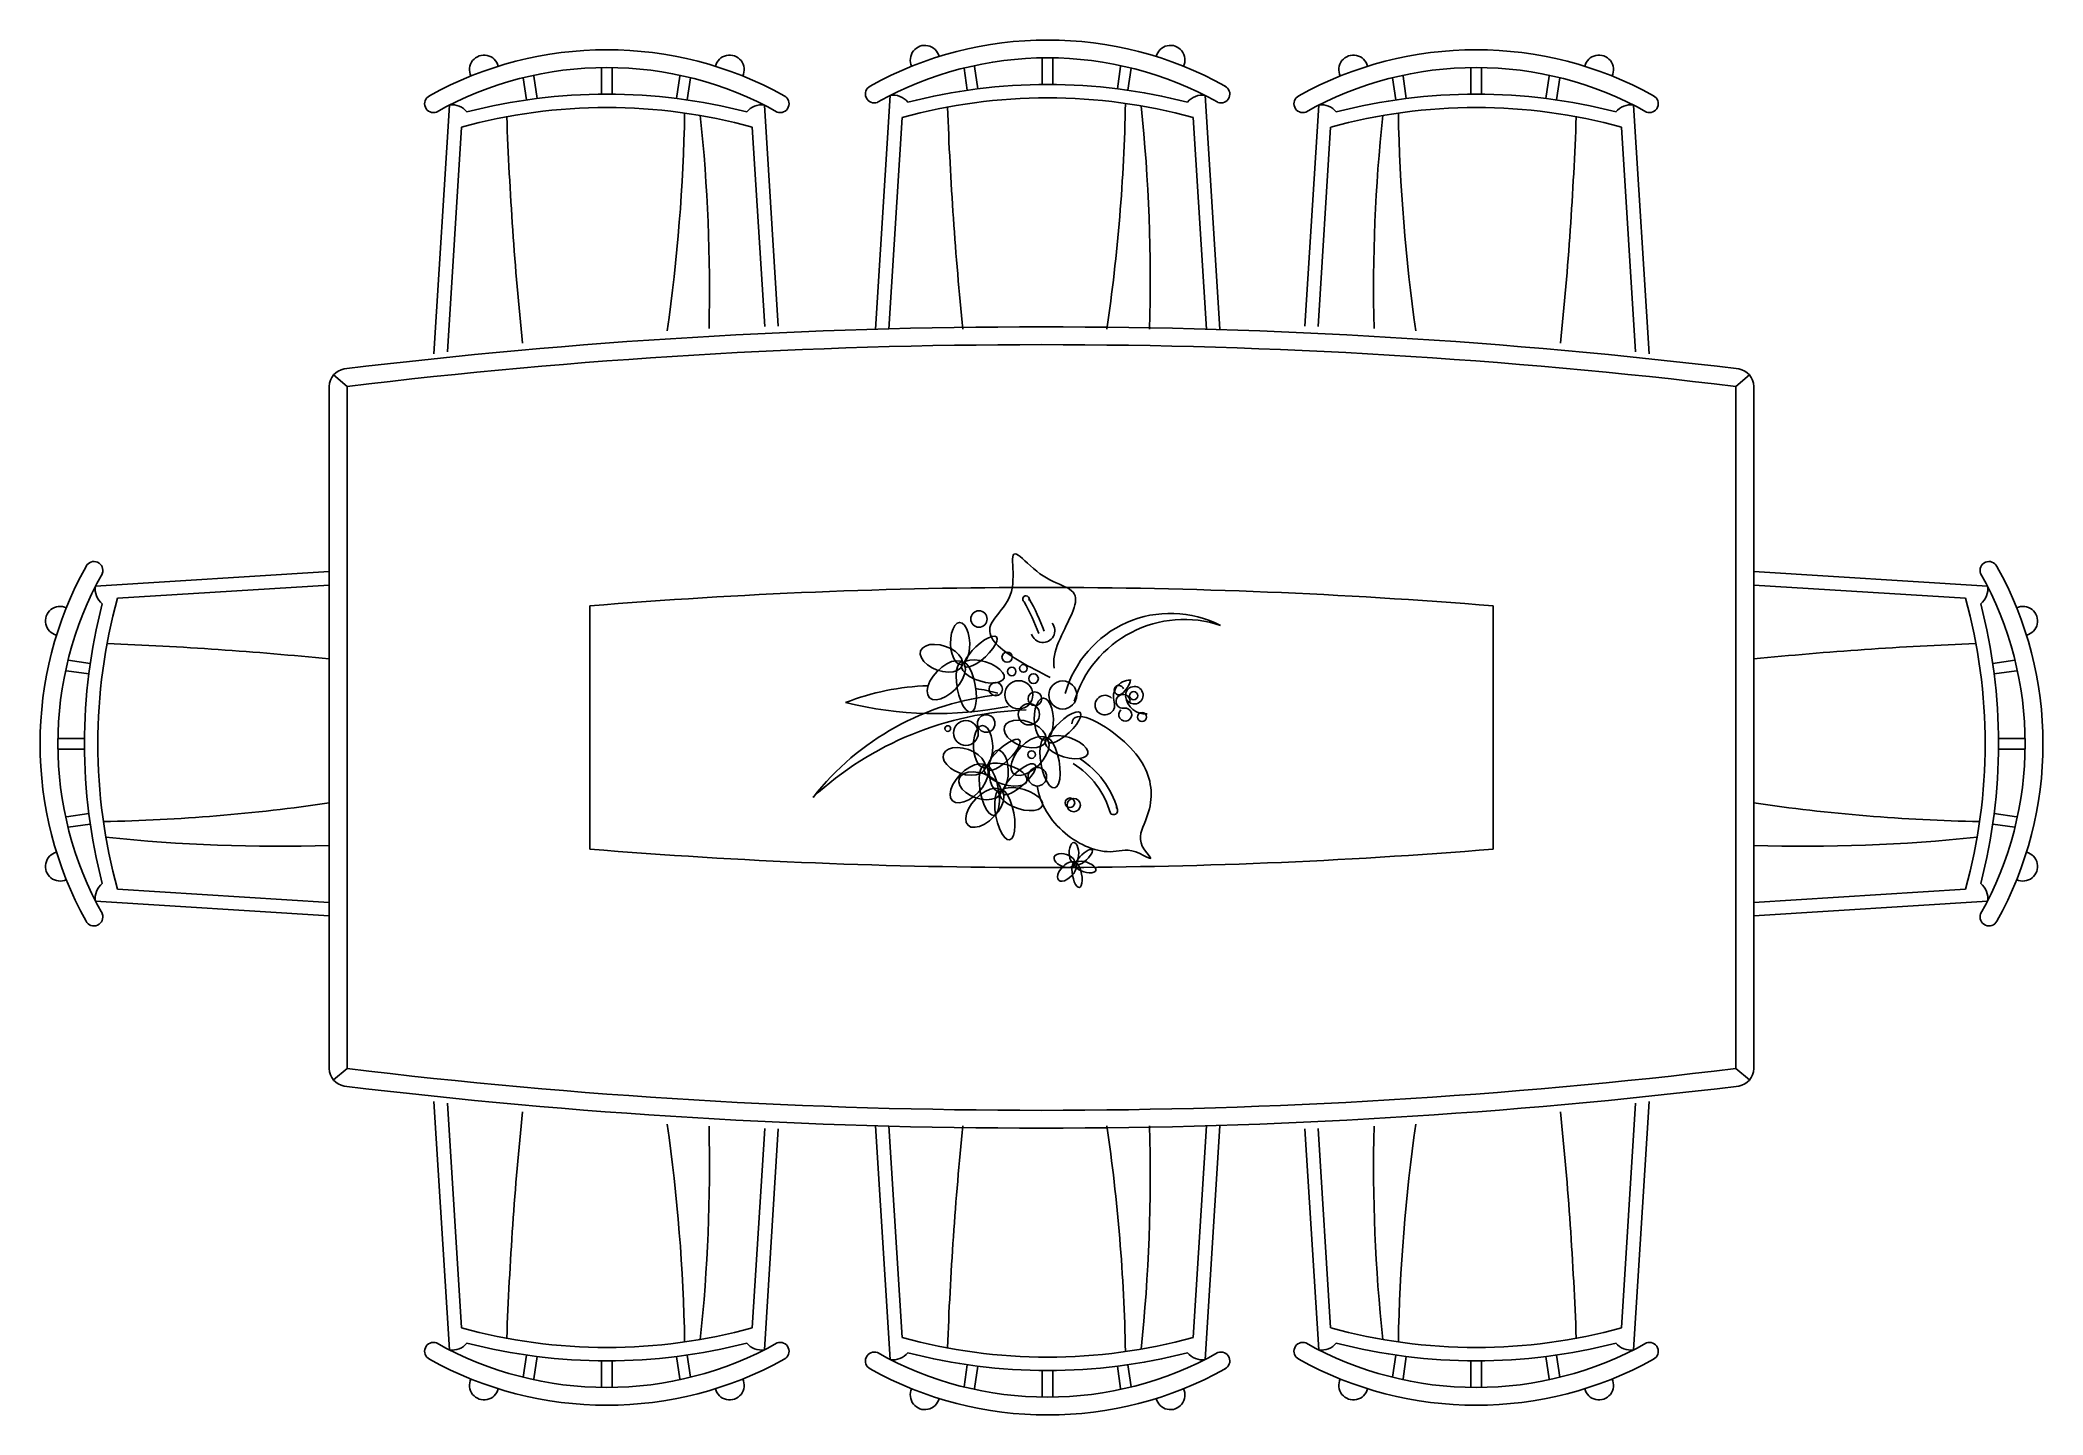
# Model space of a CAD drawing. Header units: centimetres. Extents: x 2749 to 2997, y 1531 to 1701.
import ezdxf

# ---------------------------------------------------------------- set-up
doc = ezdxf.new("R2010")
doc.units = ezdxf.units.CM
doc.layers.add('傢俱', color=1, linetype='Continuous')
doc.layers.add('植物', color=3, linetype='Continuous')

msp = doc.modelspace()

# ---------------------------------------------------------------- linework, layer by layer
at = {"layer": '傢俱'}
for p, q in [((2873.04, 1695.05), (2873.04, 1698.34)), ((2874.36, 1695.05), (2874.36, 1698.34)), ((2808.92, 1695.89), (2809.31, 1693.14)), ((2810.22, 1696.07), (2810.62, 1693.33)), ((2818.58, 1693.85), (2818.58, 1697.14)), ((2819.9, 1693.85), (2819.9, 1697.14)), ((2828.26, 1696.07), (2827.86, 1693.33)), ((2829.57, 1695.89), (2829.17, 1693.14)), ((2863.38, 1697.09), (2863.77, 1694.34)), ((2864.68, 1697.27), (2865.08, 1694.53)), ((2882.72, 1697.27), (2882.32, 1694.53)), ((2884.03, 1697.09), (2883.63, 1694.34)), ((2916.32, 1695.89), (2916.72, 1693.14)), ((2917.63, 1696.07), (2918.02, 1693.33)), ((2925.99, 1693.85), (2925.99, 1697.14)), ((2927.31, 1693.85), (2927.31, 1697.14)), ((2935.66, 1696.07), (2935.27, 1693.33)), ((2936.97, 1695.89), (2936.57, 1693.14)), ((2854.25, 1693.69), (2852.44, 1664.81)), ((2894.96, 1664.81), (2893.16, 1693.69)), ((2799.79, 1692.49), (2797.87, 1661.79)), ((2840.4, 1665.2), (2838.7, 1692.49)), ((2855.73, 1690.97), (2854.1, 1664.81)), ((2893.31, 1664.81), (2891.67, 1690.97)), ((2905.48, 1665.2), (2907.19, 1692.49)), ((2946.1, 1692.49), (2948.02, 1661.79)), ((2801.27, 1689.77), (2799.54, 1662.01)), ((2838.75, 1665.15), (2837.21, 1689.77)), ((2907.14, 1665.15), (2908.67, 1689.77)), ((2944.62, 1689.77), (2946.35, 1662.01)), ((2787.14, 1657.74), (2785.47, 1659.16)), ((2958.74, 1657.74), (2960.42, 1659.16)), ((2784.94, 1634.86), (2784.94, 1657.74)), ((2787.14, 1573.47), (2787.14, 1657.74)), ((2958.74, 1657.74), (2958.74, 1573.47)), ((2960.94, 1657.74), (2960.94, 1634.86)), ((2756.07, 1633.05), (2784.94, 1634.86)), ((2784.94, 1633.21), (2784.94, 1634.86)), ((2989.82, 1633.05), (2960.94, 1634.86)), ((2960.94, 1634.86), (2960.94, 1633.21)), ((2758.78, 1631.57), (2784.94, 1633.21)), ((2784.94, 1624.08), (2784.94, 1633.21)), ((2987.1, 1631.57), (2960.94, 1633.21)), ((2960.94, 1633.21), (2960.94, 1624.08)), ((2817.14, 1600.58), (2817.14, 1630.63)), ((2928.74, 1630.63), (2928.74, 1600.58)), ((2752.67, 1623.92), (2755.42, 1623.53)), ((2784.94, 1606.29), (2784.94, 1624.08)), ((2960.94, 1624.08), (2960.94, 1606.29)), ((2993.22, 1623.92), (2990.47, 1623.53)), ((2752.48, 1622.62), (2755.23, 1622.22)), ((2993.41, 1622.62), (2990.66, 1622.22)), ((2754.7, 1614.26), (2751.41, 1614.26)), ((2991.18, 1614.26), (2994.48, 1614.26)), ((2754.7, 1612.94), (2751.41, 1612.94)), ((2991.18, 1612.94), (2994.48, 1612.94)), ((2784.94, 1601.01), (2784.94, 1606.29)), ((2960.94, 1606.29), (2960.94, 1601.01)), ((2752.48, 1604.58), (2755.23, 1604.98)), ((2752.67, 1603.28), (2755.42, 1603.67)), ((2993.22, 1603.28), (2990.47, 1603.67)), ((2993.41, 1604.58), (2990.66, 1604.98)), ((2784.94, 1593.99), (2784.94, 1601.01)), ((2960.94, 1601.01), (2960.94, 1593.99)), ((2784.94, 1592.34), (2756.07, 1594.15)), ((2784.94, 1593.99), (2758.78, 1595.63)), ((2784.94, 1592.34), (2784.94, 1593.99)), ((2960.94, 1593.99), (2987.1, 1595.63)), ((2960.94, 1592.34), (2989.82, 1594.15)), ((2960.94, 1593.99), (2960.94, 1592.34)), ((2784.94, 1573.47), (2784.94, 1592.34)), ((2960.94, 1592.34), (2960.94, 1573.47)), ((2787.14, 1573.47), (2785.47, 1572.05)), ((2958.74, 1573.47), (2960.42, 1572.05)), ((2799.79, 1538.72), (2797.87, 1569.41)), ((2801.27, 1541.44), (2799.54, 1569.19)), ((2944.62, 1541.44), (2946.35, 1569.19)), ((2946.1, 1538.72), (2948.02, 1569.41)), ((2838.75, 1566.06), (2837.21, 1541.44)), ((2840.4, 1566.01), (2838.7, 1538.72)), ((2854.25, 1537.52), (2852.44, 1566.4)), ((2855.73, 1540.24), (2854.1, 1566.4)), ((2893.31, 1566.4), (2891.67, 1540.24)), ((2894.96, 1566.4), (2893.16, 1537.52)), ((2905.48, 1566.01), (2907.19, 1538.72)), ((2907.14, 1566.06), (2908.67, 1541.44)), ((2808.92, 1535.32), (2809.31, 1538.07)), ((2810.22, 1535.13), (2810.62, 1537.88)), ((2818.58, 1537.36), (2818.58, 1534.06)), ((2819.9, 1537.36), (2819.9, 1534.06)), ((2828.26, 1535.13), (2827.86, 1537.88)), ((2829.57, 1535.32), (2829.17, 1538.07)), ((2863.38, 1534.12), (2863.77, 1536.87)), ((2884.03, 1534.12), (2883.63, 1536.87)), ((2916.32, 1535.32), (2916.72, 1538.07)), ((2917.63, 1535.13), (2918.02, 1537.88)), ((2925.99, 1537.36), (2925.99, 1534.06)), ((2927.31, 1537.36), (2927.31, 1534.06)), ((2935.66, 1535.13), (2935.27, 1537.88)), ((2936.97, 1535.32), (2936.57, 1538.07)), ((2864.68, 1533.93), (2865.08, 1536.68)), ((2873.04, 1536.16), (2873.04, 1532.86)), ((2874.36, 1536.16), (2874.36, 1532.86)), ((2882.72, 1533.93), (2882.32, 1536.68))]:
    msp.add_line(p, q, dxfattribs=at)
for centre, radius, start, end in [((2873.7, 1655.46), 45.09, 60.9174, 119.0826), ((2819.24, 1654.26), 45.09, 60.9174, 119.0826), ((2804.07, 1696.89), 1.8, 13.3234, 205.8544), ((2834.41, 1696.89), 1.8, 334.1456, 166.6766), ((2873.7, 1655.38), 42.97, 60.6916, 119.3084), ((2858.53, 1698.09), 1.8, 13.3234, 205.8544), ((2888.87, 1698.09), 1.8, 334.1456, 166.6766), ((2926.65, 1654.26), 45.09, 60.9174, 119.0826), ((2911.48, 1696.89), 1.8, 13.3234, 205.8544), ((2941.82, 1696.89), 1.8, 334.1456, 166.6766), ((2819.24, 1654.18), 42.97, 60.6916, 119.3084), ((2926.65, 1654.18), 42.97, 60.6916, 119.3084), ((2797.83, 1692.68), 1.1, 117.3198, 289.9422), ((2819.24, 1624.58), 69.28, 75.5568, 104.4432), ((2840.65, 1692.68), 1.1, 250.0578, 62.6802), ((2852.29, 1693.88), 1.1, 117.3198, 289.9422), ((2854.66, 1691.51), 2.22, 37.6096, 100.8592), ((2873.7, 1625.78), 67.63, 74.5891, 105.4109), ((2873.7, 1625.78), 69.28, 75.5568, 104.4432), ((2665.76, 1696.65), 217.59, 351.5869, 358.9649), ((2892.74, 1691.51), 2.22, 79.1408, 142.3904), ((2895.11, 1693.88), 1.1, 250.0578, 62.6802), ((2905.24, 1692.68), 1.1, 117.3198, 289.9422), ((2926.65, 1624.58), 69.28, 75.5568, 104.4432), ((2948.05, 1692.68), 1.1, 250.0578, 62.6802), ((2800.2, 1690.31), 2.22, 37.6096, 100.8592), ((2819.24, 1624.58), 67.63, 74.5891, 105.4109), ((3237.14, 1706.95), 430.56, 182.1151, 185.8445), ((2611.3, 1695.45), 217.59, 351.8499, 358.9649), ((2627.52, 1669.7), 204.4, 358.6499, 6.0421), ((2838.28, 1690.31), 2.22, 79.1408, 142.3904), ((3291.6, 1708.15), 430.56, 182.1151, 185.7774), ((2681.98, 1670.9), 204.4, 358.2941, 6.0421), ((2907.61, 1690.31), 2.22, 37.6096, 100.8592), ((2926.65, 1624.58), 67.63, 74.5891, 105.4109), ((3118.37, 1669.7), 204.4, 173.9579, 181.3501), ((3134.59, 1695.45), 217.59, 181.0351, 188.1501), ((2508.75, 1706.95), 430.56, 354.1555, 357.8849), ((2945.68, 1690.31), 2.22, 79.1408, 142.3904), ((2872.94, 948.07), 717.04, 83.09909, 96.90091), ((2872.94, 947.81), 715.1, 83.10883, 96.89117), ((2787.14, 1657.74), 2.2, 99.2584, 180), ((2958.74, 1657.74), 2.2, 0, 80.7416), ((2755.87, 1635.01), 1.1, 340.0578, 152.6802), ((2990.01, 1635.01), 1.1, 27.3198, 199.9422), ((2794.3, 1613.6), 45.09, 150.9174, 209.0826), ((2794.38, 1613.6), 42.97, 150.6916, 209.3084), ((2951.51, 1613.6), 42.97, 330.6916, 29.3084), ((2951.59, 1613.6), 45.09, 330.9174, 29.0826), ((2823.98, 1613.6), 69.28, 165.5568, 194.4432), ((2758.25, 1632.64), 2.22, 169.1408, 232.3904), ((2823.98, 1613.6), 67.63, 164.5891, 195.4109), ((2872.94, 947.81), 685.1, 85.32818, 94.67182), ((2921.91, 1613.6), 67.63, 344.5891, 15.4109), ((2987.64, 1632.64), 2.22, 307.6096, 10.8592), ((2921.91, 1613.6), 69.28, 345.5568, 14.4432), ((2751.67, 1628.77), 1.8, 64.1456, 256.6766), ((2994.22, 1628.77), 1.8, 283.3234, 115.8544), ((2741.6, 1195.7), 430.56, 84.2226, 87.8849), ((3004.28, 1195.7), 430.56, 92.1151, 95.7774), ((2753.11, 1821.54), 217.59, 271.0351, 278.4131), ((2992.78, 1821.54), 217.59, 261.5869, 268.9649), ((2778.86, 1805.32), 204.4, 263.9579, 271.7059), ((2967.03, 1805.32), 204.4, 268.2941, 276.0421), ((2751.67, 1598.43), 1.8, 103.3234, 295.8544), ((2872.94, 2283.4), 685.1, 265.32818, 274.67182), ((2994.22, 1598.43), 1.8, 244.1456, 76.6766), ((2758.25, 1594.56), 2.22, 127.6096, 190.8592), ((2987.64, 1594.56), 2.22, 349.1408, 52.3904), ((2755.87, 1592.19), 1.1, 207.3198, 19.9422), ((2990.01, 1592.19), 1.1, 160.0578, 332.6802), ((2787.14, 1573.47), 2.2, 180, 260.7416), ((2872.94, 2283.4), 715.1, 263.10883, 276.89117), ((2958.74, 1573.47), 2.2, 279.2584, 0), ((2872.94, 2283.14), 717.04, 263.09909, 276.90091), ((3237.14, 1524.26), 430.56, 174.1555, 177.8849), ((2611.3, 1535.76), 217.59, 1.0351, 8.1501), ((3134.59, 1535.76), 217.59, 171.8499, 178.9649), ((2508.75, 1524.26), 430.56, 2.1151, 5.8445), ((2627.52, 1561.51), 204.4, 353.9579, 1.3501), ((3291.6, 1523.06), 430.56, 174.2226, 177.8849), ((2665.76, 1534.56), 217.59, 1.0351, 8.4131), ((2681.98, 1560.31), 204.4, 353.9579, 1.7059), ((3118.37, 1561.51), 204.4, 178.6499, 186.0421), ((2797.83, 1538.53), 1.1, 70.0578, 242.6802), ((2819.24, 1577.03), 42.97, 240.6916, 299.3084), ((2800.2, 1540.9), 2.22, 259.1408, 322.3904), ((2819.24, 1606.63), 67.63, 254.5891, 285.4109), ((2819.24, 1606.63), 69.28, 255.5568, 284.4432), ((2838.28, 1540.9), 2.22, 217.6096, 280.8592), ((2840.65, 1538.53), 1.1, 297.3198, 109.9422), ((2873.7, 1605.43), 67.63, 254.5891, 285.4109), ((2905.24, 1538.53), 1.1, 70.0578, 242.6802), ((2926.65, 1577.03), 42.97, 240.6916, 299.3084), ((2907.61, 1540.9), 2.22, 259.1408, 322.3904), ((2926.65, 1606.63), 67.63, 254.5891, 285.4109), ((2926.65, 1606.63), 69.28, 255.5568, 284.4432), ((2945.68, 1540.9), 2.22, 217.6096, 280.8592), ((2948.05, 1538.53), 1.1, 297.3198, 109.9422), ((2819.24, 1576.95), 45.09, 240.9174, 299.0826), ((2852.29, 1537.33), 1.1, 70.0578, 242.6802), ((2873.7, 1575.83), 42.97, 240.6916, 299.3084), ((2854.66, 1539.7), 2.22, 259.1408, 322.3904), ((2873.7, 1605.43), 69.28, 255.5568, 284.4432), ((2892.74, 1539.7), 2.22, 217.6096, 280.8592), ((2895.11, 1537.33), 1.1, 297.3198, 109.9422), ((2926.65, 1576.95), 45.09, 240.9174, 299.0826), ((2804.07, 1534.32), 1.8, 154.1456, 346.6766), ((2834.41, 1534.32), 1.8, 193.3234, 25.8544), ((2873.7, 1575.75), 45.09, 240.9174, 299.0826), ((2911.48, 1534.32), 1.8, 154.1456, 346.6766), ((2941.82, 1534.32), 1.8, 193.3234, 25.8544), ((2858.53, 1533.12), 1.8, 154.1456, 346.6766), ((2888.87, 1533.12), 1.8, 193.3234, 25.8544)]:
    msp.add_arc(centre, radius, start, end, dxfattribs=at)
at = {"layer": '植物'}
for p, q in [((2869.4, 1636.69), (2869.38, 1636.4)), ((2869.38, 1636.4), (2869.38, 1636.06)), ((2869.38, 1636.06), (2869.39, 1635.67)), ((2869.46, 1636.9), (2869.4, 1636.69)), ((2869.54, 1637.03), (2869.46, 1636.9)), ((2869.67, 1637.07), (2869.54, 1637.03)), ((2869.85, 1637.02), (2869.67, 1637.07)), ((2870.06, 1636.9), (2869.85, 1637.02)), ((2870.31, 1636.72), (2870.06, 1636.9)), ((2870.59, 1636.48), (2870.31, 1636.72)), ((2870.9, 1636.2), (2870.59, 1636.48)), ((2871.23, 1635.9), (2870.9, 1636.2)), ((2871.59, 1635.57), (2871.23, 1635.9)), ((2869.39, 1633.31), (2869.32, 1632.84)), ((2869.39, 1635.67), (2869.41, 1635.23)), ((2869.42, 1633.8), (2869.39, 1633.31)), ((2869.41, 1635.23), (2869.43, 1634.77)), ((2869.43, 1634.29), (2869.42, 1633.8)), ((2869.43, 1634.77), (2869.43, 1634.29)), ((2871.96, 1635.24), (2871.59, 1635.57)), ((2872.35, 1634.92), (2871.96, 1635.24)), ((2872.75, 1634.61), (2872.35, 1634.92)), ((2873.15, 1634.33), (2872.75, 1634.61)), ((2873.56, 1634.08), (2873.15, 1634.33)), ((2873.97, 1633.86), (2873.56, 1634.08)), ((2874.38, 1633.66), (2873.97, 1633.86)), ((2874.77, 1633.48), (2874.38, 1633.66)), ((2875.15, 1633.32), (2874.77, 1633.48)), ((2875.51, 1633.16), (2875.15, 1633.32)), ((2868.48, 1630.83), (2868.25, 1630.49)), ((2868.7, 1631.19), (2868.48, 1630.83)), ((2868.9, 1631.56), (2868.7, 1631.19)), ((2869.08, 1631.96), (2868.9, 1631.56)), ((2869.22, 1632.39), (2869.08, 1631.96)), ((2869.32, 1632.84), (2869.22, 1632.39)), ((2875.84, 1633), (2875.51, 1633.16)), ((2876.15, 1632.85), (2875.84, 1633)), ((2876.42, 1632.68), (2876.15, 1632.85)), ((2876.66, 1632.51), (2876.42, 1632.68)), ((2876.85, 1632.32), (2876.66, 1632.51)), ((2877, 1632.11), (2876.85, 1632.32)), ((2877.09, 1631.88), (2877, 1632.11)), ((2877.07, 1630.75), (2877.13, 1631.06)), ((2877.15, 1631.63), (2877.09, 1631.88)), ((2877.13, 1631.06), (2877.16, 1631.35)), ((2877.16, 1631.35), (2877.15, 1631.63)), ((2866.77, 1628.48), (2866.65, 1628.22)), ((2866.92, 1628.74), (2866.77, 1628.48)), ((2867.1, 1629.01), (2866.92, 1628.74)), ((2867.31, 1629.28), (2867.1, 1629.01)), ((2867.53, 1629.57), (2867.31, 1629.28)), ((2867.77, 1629.86), (2867.53, 1629.57)), ((2868.01, 1630.17), (2867.77, 1629.86)), ((2868.25, 1630.49), (2868.01, 1630.17)), ((2876, 1628.2), (2876.2, 1628.59)), ((2876.2, 1628.59), (2876.38, 1628.98)), ((2876.38, 1628.98), (2876.56, 1629.36)), ((2876.56, 1629.36), (2876.72, 1629.73)), ((2876.72, 1629.73), (2876.86, 1630.08)), ((2876.86, 1630.08), (2876.98, 1630.42)), ((2876.98, 1630.42), (2877.07, 1630.75)), ((2866.57, 1627.97), (2866.54, 1627.71)), ((2866.54, 1627.71), (2866.55, 1627.46)), ((2866.55, 1627.46), (2866.6, 1627.2)), ((2866.65, 1628.22), (2866.57, 1627.97)), ((2866.6, 1627.2), (2866.68, 1626.95)), ((2866.68, 1626.95), (2866.8, 1626.7)), ((2866.8, 1626.7), (2866.95, 1626.45)), ((2866.95, 1626.45), (2867.14, 1626.2)), ((2867.14, 1626.2), (2867.35, 1625.95)), ((2867.35, 1625.95), (2867.59, 1625.7)), ((2874.89, 1625.73), (2875.05, 1626.14)), ((2875.05, 1626.14), (2875.23, 1626.56)), ((2875.23, 1626.56), (2875.41, 1626.97)), ((2875.41, 1626.97), (2875.61, 1627.39)), ((2875.61, 1627.39), (2875.81, 1627.79)), ((2875.81, 1627.79), (2876, 1628.2)), ((2863.23, 1623.61), (2863.05, 1623.33)), ((2863.58, 1623.82), (2863.23, 1623.61)), ((2864.07, 1623.93), (2863.58, 1623.82)), ((2864.68, 1623.95), (2864.07, 1623.93)), ((2865.35, 1623.88), (2864.68, 1623.95)), ((2866.04, 1623.71), (2865.35, 1623.88)), ((2866.71, 1623.46), (2866.04, 1623.71)), ((2867.31, 1623.14), (2866.71, 1623.46)), ((2867.59, 1625.7), (2867.86, 1625.45)), ((2867.86, 1625.45), (2868.16, 1625.21)), ((2868.16, 1625.21), (2868.48, 1624.96)), ((2868.48, 1624.96), (2868.82, 1624.71)), ((2868.82, 1624.71), (2869.18, 1624.47)), ((2869.18, 1624.47), (2869.56, 1624.22)), ((2869.56, 1624.22), (2869.96, 1623.98)), ((2869.96, 1623.98), (2870.37, 1623.73)), ((2870.37, 1623.73), (2870.8, 1623.49)), ((2870.8, 1623.49), (2871.23, 1623.24)), ((2874.45, 1623.7), (2874.48, 1624.09)), ((2874.46, 1623.31), (2874.45, 1623.7)), ((2874.48, 1624.09), (2874.54, 1624.5)), ((2874.54, 1624.5), (2874.63, 1624.9)), ((2874.63, 1624.9), (2874.75, 1625.31)), ((2874.75, 1625.31), (2874.89, 1625.73)), ((2863.05, 1623.33), (2863.04, 1623)), ((2863.04, 1623), (2863.22, 1622.64)), ((2863.22, 1622.64), (2863.56, 1622.26)), ((2863.56, 1622.26), (2864.05, 1621.91)), ((2864.05, 1621.91), (2864.65, 1621.59)), ((2864.65, 1621.59), (2865.31, 1621.35)), ((2865.31, 1621.35), (2866.01, 1621.18)), ((2866.01, 1621.18), (2866.68, 1621.1)), ((2866.68, 1621.1), (2867.28, 1621.12)), ((2867.28, 1621.12), (2867.77, 1621.24)), ((2867.79, 1622.79), (2867.31, 1623.14)), ((2867.77, 1621.24), (2868.12, 1621.44)), ((2868.13, 1622.42), (2867.79, 1622.79)), ((2868.12, 1621.44), (2868.31, 1621.72)), ((2868.31, 1622.05), (2868.13, 1622.42)), ((2868.31, 1621.72), (2868.31, 1622.05)), ((2871.23, 1623.24), (2871.68, 1623)), ((2871.68, 1623), (2872.14, 1622.76)), ((2872.14, 1622.76), (2872.6, 1622.51)), ((2872.6, 1622.51), (2873.07, 1622.27)), ((2873.07, 1622.27), (2873.54, 1622.03)), ((2873.54, 1622.03), (2874.01, 1621.78)), ((2874.51, 1622.94), (2874.46, 1623.31)), ((2862.51, 1620.69), (2862.5, 1620.69)), ((2862.52, 1620.69), (2862.51, 1620.69)), ((2862.51, 1620.69), (2862.51, 1620.69)), ((2862.53, 1620.69), (2862.52, 1620.69)), ((2862.54, 1620.68), (2862.53, 1620.69)), ((2862.55, 1620.68), (2862.54, 1620.68)), ((2862.56, 1620.68), (2862.55, 1620.68)), ((2862.57, 1620.68), (2862.56, 1620.68)), ((2862.58, 1620.68), (2862.57, 1620.68)), ((2862.59, 1620.68), (2862.58, 1620.68)), ((2862.58, 1620.68), (2862.58, 1620.68)), ((2862.6, 1620.68), (2862.59, 1620.68)), ((2876.71, 1616.06), (2876.77, 1616.41)), ((2876.77, 1616.41), (2876.91, 1616.67)), ((2876.91, 1616.67), (2877.11, 1616.84)), ((2877.11, 1616.84), (2877.38, 1616.94)), ((2877.38, 1616.94), (2877.7, 1616.96)), ((2877.7, 1616.96), (2878.06, 1616.92)), ((2878.06, 1616.92), (2878.47, 1616.82)), ((2878.47, 1616.82), (2878.9, 1616.67)), ((2878.9, 1616.67), (2879.37, 1616.47)), ((2879.37, 1616.47), (2879.85, 1616.22)), ((2879.85, 1616.22), (2880.34, 1615.95)), ((2873.58, 1614.26), (2873.39, 1613.98)), ((2873.39, 1613.98), (2873.39, 1613.65)), ((2873.39, 1613.65), (2873.56, 1613.28)), ((2873.93, 1614.46), (2873.58, 1614.26)), ((2874.42, 1614.58), (2873.93, 1614.46)), ((2875.02, 1614.6), (2874.42, 1614.58)), ((2875.69, 1614.52), (2875.02, 1614.6)), ((2876.39, 1614.35), (2875.69, 1614.52)), ((2877.05, 1614.1), (2876.39, 1614.35)), ((2877.65, 1613.79), (2877.05, 1614.1)), ((2878.14, 1613.43), (2877.65, 1613.79)), ((2880.34, 1615.95), (2880.84, 1615.64)), ((2880.84, 1615.64), (2881.34, 1615.3)), ((2881.34, 1615.3), (2881.83, 1614.95)), ((2881.83, 1614.95), (2882.3, 1614.59)), ((2882.3, 1614.59), (2882.75, 1614.22)), ((2882.75, 1614.22), (2883.18, 1613.85)), ((2883.18, 1613.85), (2883.57, 1613.48)), ((2865.24, 1611.11), (2864.68, 1611)), ((2865.72, 1611.07), (2865.24, 1611.11)), ((2866.06, 1610.87), (2865.72, 1611.07)), ((2871.59, 1611.1), (2871.16, 1610.93)), ((2871.93, 1611.13), (2871.59, 1611.1)), ((2872.14, 1611.03), (2871.93, 1611.13)), ((2872.23, 1610.81), (2872.14, 1611.03)), ((2873.56, 1613.28), (2873.91, 1612.91)), ((2873.91, 1612.91), (2874.39, 1612.55)), ((2874.39, 1612.55), (2874.99, 1612.24)), ((2874.99, 1612.24), (2875.66, 1611.99)), ((2875.66, 1611.99), (2876.35, 1611.82)), ((2876.35, 1611.82), (2877.02, 1611.74)), ((2877.02, 1611.74), (2877.62, 1611.76)), ((2877.62, 1611.76), (2878.12, 1611.88)), ((2878.12, 1611.88), (2878.47, 1612.08)), ((2878.48, 1613.06), (2878.14, 1613.43)), ((2878.47, 1612.08), (2878.65, 1612.36)), ((2878.66, 1612.7), (2878.48, 1613.06)), ((2878.65, 1612.36), (2878.66, 1612.7)), ((2883.57, 1613.48), (2883.94, 1613.1)), ((2883.94, 1613.1), (2884.28, 1612.73)), ((2884.28, 1612.73), (2884.6, 1612.35)), ((2884.6, 1612.35), (2884.88, 1611.98)), ((2884.88, 1611.98), (2885.15, 1611.6)), ((2885.15, 1611.6), (2885.39, 1611.23)), ((2885.39, 1611.23), (2885.6, 1610.85)), ((2862, 1608.56), (2861.75, 1607.94)), ((2862.38, 1609.19), (2862, 1608.56)), ((2862.88, 1609.79), (2862.38, 1609.19)), ((2863.45, 1610.31), (2862.88, 1609.79)), ((2864.07, 1610.72), (2863.45, 1610.31)), ((2864.68, 1611), (2864.07, 1610.72)), ((2865.65, 1608.21), (2866.03, 1608.84)), ((2866.03, 1608.84), (2866.28, 1609.46)), ((2866.08, 1610.86), (2866.06, 1610.87)), ((2866.31, 1610.5), (2866.08, 1610.86)), ((2866.28, 1609.46), (2866.37, 1610.03)), ((2866.37, 1610.03), (2866.31, 1610.5)), ((2868.71, 1608.83), (2868.4, 1608.36)), ((2869.12, 1609.34), (2868.71, 1608.83)), ((2869.61, 1609.83), (2869.12, 1609.34)), ((2870.14, 1610.28), (2869.61, 1609.83)), ((2870.66, 1610.66), (2870.14, 1610.28)), ((2870.24, 1608.14), (2870.77, 1608.59)), ((2871.16, 1610.93), (2870.66, 1610.66)), ((2870.77, 1608.59), (2871.25, 1609.08)), ((2871.25, 1609.08), (2871.67, 1609.58)), ((2871.67, 1609.58), (2871.98, 1610.06)), ((2871.98, 1610.06), (2872.17, 1610.47)), ((2872.17, 1610.47), (2872.23, 1610.81)), ((2885.6, 1610.85), (2885.79, 1610.47)), ((2885.79, 1610.47), (2885.95, 1610.1)), ((2885.95, 1610.1), (2886.1, 1609.72)), ((2886.1, 1609.72), (2886.22, 1609.34)), ((2886.22, 1609.34), (2886.31, 1608.96)), ((2886.31, 1608.96), (2886.39, 1608.58)), ((2886.39, 1608.58), (2886.44, 1608.21)), ((2861.75, 1607.94), (2861.65, 1607.38)), ((2861.65, 1607.38), (2861.72, 1606.9)), ((2861.72, 1606.9), (2861.94, 1606.54)), ((2861.94, 1606.54), (2862.31, 1606.33)), ((2862.31, 1606.33), (2862.79, 1606.29)), ((2862.79, 1606.29), (2863.35, 1606.41)), ((2863.35, 1606.41), (2863.96, 1606.68)), ((2863.96, 1606.68), (2864.57, 1607.09)), ((2864.57, 1607.09), (2865.15, 1607.61)), ((2865.15, 1607.61), (2865.65, 1608.21)), ((2867.81, 1607.57), (2867.8, 1607.23)), ((2867.8, 1607.23), (2867.98, 1606.87)), ((2867.99, 1607.85), (2867.81, 1607.57)), ((2867.98, 1606.87), (2868.32, 1606.5)), ((2868.34, 1608.05), (2867.99, 1607.85)), ((2868.2, 1607.94), (2868.15, 1607.61)), ((2868.15, 1607.61), (2868.23, 1607.38)), ((2868.4, 1608.36), (2868.2, 1607.94)), ((2868.23, 1607.38), (2868.45, 1607.29)), ((2868.32, 1606.5), (2868.81, 1606.14)), ((2868.83, 1608.17), (2868.34, 1608.05)), ((2868.45, 1607.29), (2868.78, 1607.32)), ((2868.78, 1607.32), (2869.21, 1607.48)), ((2868.81, 1606.14), (2869.41, 1605.83)), ((2869.44, 1608.19), (2868.83, 1608.17)), ((2869.21, 1607.48), (2869.71, 1607.76)), ((2870.11, 1608.11), (2869.44, 1608.19)), ((2869.71, 1607.76), (2870.24, 1608.14)), ((2870.8, 1607.94), (2870.11, 1608.11)), ((2871.47, 1607.69), (2870.8, 1607.94)), ((2872.07, 1607.38), (2871.47, 1607.69)), ((2872.55, 1607.02), (2872.07, 1607.38)), ((2872.48, 1607.97), (2872.41, 1608.37)), ((2872.58, 1607.56), (2872.48, 1607.97)), ((2872.9, 1606.65), (2872.55, 1607.02)), ((2872.69, 1607.16), (2872.58, 1607.56)), ((2872.83, 1606.76), (2872.69, 1607.16)), ((2872.98, 1606.36), (2872.83, 1606.76)), ((2873.07, 1606.28), (2872.9, 1606.65)), ((2873.16, 1605.97), (2872.98, 1606.36)), ((2873.07, 1605.95), (2873.07, 1606.28)), ((2886.41, 1606.32), (2886.35, 1605.94)), ((2886.46, 1606.69), (2886.41, 1606.32)), ((2886.44, 1608.21), (2886.48, 1607.83)), ((2886.48, 1607.07), (2886.46, 1606.69)), ((2886.48, 1607.83), (2886.49, 1607.45)), ((2886.49, 1607.45), (2886.48, 1607.07)), ((2869.41, 1605.83), (2870.07, 1605.58)), ((2870.07, 1605.58), (2870.77, 1605.41)), ((2870.77, 1605.41), (2871.44, 1605.33)), ((2871.44, 1605.33), (2872.04, 1605.35)), ((2872.04, 1605.35), (2872.53, 1605.47)), ((2872.53, 1605.47), (2872.88, 1605.67)), ((2872.88, 1605.67), (2873.07, 1605.95)), ((2873.36, 1605.58), (2873.16, 1605.97)), ((2873.57, 1605.21), (2873.36, 1605.58)), ((2873.8, 1604.84), (2873.57, 1605.21)), ((2874.05, 1604.48), (2873.8, 1604.84)), ((2874.32, 1604.13), (2874.05, 1604.48)), ((2874.6, 1603.79), (2874.32, 1604.13)), ((2874.89, 1603.46), (2874.6, 1603.79)), ((2885.62, 1603.68), (2885.46, 1603.31)), ((2885.78, 1604.06), (2885.62, 1603.68)), ((2885.92, 1604.43), (2885.78, 1604.06)), ((2886.06, 1604.81), (2885.92, 1604.43)), ((2886.17, 1605.18), (2886.06, 1604.81)), ((2886.27, 1605.56), (2886.17, 1605.18)), ((2886.35, 1605.94), (2886.27, 1605.56)), ((2875.2, 1603.15), (2874.89, 1603.46)), ((2875.52, 1602.85), (2875.2, 1603.15)), ((2875.85, 1602.56), (2875.52, 1602.85)), ((2876.19, 1602.28), (2875.85, 1602.56)), ((2876.54, 1602.02), (2876.19, 1602.28)), ((2876.89, 1601.77), (2876.54, 1602.02)), ((2877.25, 1601.54), (2876.89, 1601.77)), ((2877.62, 1601.33), (2877.25, 1601.54)), ((2878, 1601.14), (2877.62, 1601.33)), ((2878.38, 1600.96), (2878, 1601.14)), ((2885.22, 1602.54), (2885.16, 1602.15)), ((2885.16, 1602.15), (2885.16, 1601.76)), ((2885.16, 1601.76), (2885.24, 1601.35)), ((2885.32, 1602.93), (2885.22, 1602.54)), ((2885.24, 1601.35), (2885.4, 1600.93)), ((2885.46, 1603.31), (2885.32, 1602.93)), ((2876.13, 1598.83), (2875.82, 1598.62)), ((2876.43, 1598.96), (2876.13, 1598.83)), ((2876.71, 1599.02), (2876.43, 1598.96)), ((2876.95, 1599), (2876.71, 1599.02)), ((2877.13, 1598.9), (2876.95, 1599)), ((2877.14, 1598.89), (2877.13, 1598.9)), ((2877.2, 1598.78), (2877.14, 1598.89)), ((2877.25, 1598.72), (2877.2, 1598.78)), ((2877.28, 1598.48), (2877.25, 1598.72)), ((2878.76, 1600.8), (2878.38, 1600.96)), ((2879.14, 1600.66), (2878.76, 1600.8)), ((2879.52, 1600.54), (2879.14, 1600.66)), ((2879.91, 1600.44), (2879.52, 1600.54)), ((2880.29, 1600.36), (2879.91, 1600.44)), ((2880.67, 1600.3), (2880.29, 1600.36)), ((2881.05, 1600.27), (2880.67, 1600.3)), ((2881.43, 1600.26), (2881.05, 1600.27)), ((2881.8, 1600.27), (2881.43, 1600.26)), ((2882.16, 1600.31), (2881.8, 1600.27)), ((2882.52, 1600.36), (2882.16, 1600.31)), ((2882.89, 1600.42), (2882.52, 1600.36)), ((2883.27, 1600.45), (2882.89, 1600.42)), ((2883.67, 1600.45), (2883.27, 1600.45)), ((2884.11, 1600.38), (2883.67, 1600.45)), ((2884.58, 1600.24), (2884.11, 1600.38)), ((2885.08, 1600.03), (2884.58, 1600.24)), ((2885.56, 1599.8), (2885.08, 1600.03)), ((2885.4, 1600.93), (2885.66, 1600.5)), ((2885.97, 1599.59), (2885.56, 1599.8)), ((2885.66, 1600.5), (2885.97, 1600.1)), ((2885.97, 1600.1), (2886.24, 1599.76)), ((2886.28, 1599.45), (2885.97, 1599.59)), ((2886.24, 1599.76), (2886.42, 1599.51)), ((2886.45, 1599.41), (2886.28, 1599.45)), ((2886.42, 1599.51), (2886.45, 1599.41)), ((2874.97, 1597.44), (2874.92, 1597.15)), ((2874.92, 1597.15), (2874.95, 1596.91)), ((2874.95, 1596.91), (2875.07, 1596.74)), ((2875.09, 1597.75), (2874.97, 1597.44)), ((2875.07, 1596.74), (2875.25, 1596.63)), ((2875.28, 1598.06), (2875.09, 1597.75)), ((2875.25, 1596.63), (2875.49, 1596.61)), ((2875.53, 1598.36), (2875.28, 1598.06)), ((2875.49, 1596.61), (2875.77, 1596.67)), ((2875.82, 1598.62), (2875.53, 1598.36)), ((2875.77, 1596.67), (2876.07, 1596.81)), ((2876.07, 1596.81), (2876.38, 1597.01)), ((2876.38, 1597.01), (2876.67, 1597.27)), ((2876.67, 1597.27), (2876.92, 1597.57)), ((2876.92, 1597.57), (2877.11, 1597.88)), ((2877.11, 1597.88), (2877.23, 1598.19)), ((2877.23, 1598.19), (2877.28, 1598.48))]:
    msp.add_line(p, q, dxfattribs=at)
for points in [[(2862.96, 1623.4, 0), (2863.26, 1623.5, 0), (2863.54, 1623.77, 0), (2863.77, 1624.18, 0), (2863.95, 1624.73, 0), (2864.05, 1625.35, 0), (2864.07, 1626.02, 0), (2864.01, 1626.69, 0), (2863.88, 1627.32, 0), (2863.68, 1627.85, 0), (2863.42, 1628.25, 0), (2863.13, 1628.5, 0), (2862.82, 1628.59, 0), (2862.52, 1628.49, 0), (2862.24, 1628.22, 0), (2862.01, 1627.8, 0), (2861.83, 1627.26, 0), (2861.73, 1626.63, 0), (2861.71, 1625.96, 0), (2861.76, 1625.29, 0), (2861.9, 1624.67, 0), (2862.1, 1624.14, 0), (2862.36, 1623.73, 0), (2862.65, 1623.48, 0), (2862.96, 1623.4, 0)], [(2863.14, 1623.27, 0), (2863.18, 1623.68, 0), (2863.05, 1624.12, 0), (2862.75, 1624.57, 0), (2862.3, 1624.99, 0), (2861.73, 1625.35, 0), (2861.09, 1625.63, 0), (2860.41, 1625.81, 0), (2859.74, 1625.88, 0), (2859.13, 1625.84, 0), (2858.61, 1625.67, 0), (2858.23, 1625.41, 0), (2858.01, 1625.06, 0), (2857.97, 1624.65, 0), (2858.1, 1624.21, 0), (2858.4, 1623.76, 0), (2858.85, 1623.34, 0), (2859.42, 1622.98, 0), (2860.06, 1622.7, 0), (2860.74, 1622.51, 0), (2861.41, 1622.44, 0), (2862.02, 1622.49, 0), (2862.54, 1622.65, 0), (2862.92, 1622.92, 0), (2863.14, 1623.27, 0)], [(2863.47, 1623.15, 0), (2863.69, 1623.05, 0), (2864.02, 1623.08, 0), (2864.45, 1623.25, 0), (2864.95, 1623.52, 0), (2865.48, 1623.9, 0), (2866.01, 1624.35, 0), (2866.49, 1624.85, 0), (2866.91, 1625.35, 0), (2867.22, 1625.82, 0), (2867.41, 1626.24, 0), (2867.47, 1626.57, 0), (2867.38, 1626.8, 0), (2867.17, 1626.89, 0), (2866.83, 1626.86, 0), (2866.4, 1626.7, 0), (2865.9, 1626.42, 0), (2865.37, 1626.04, 0), (2864.85, 1625.59, 0), (2864.36, 1625.1, 0), (2863.95, 1624.6, 0), (2863.64, 1624.12, 0), (2863.44, 1623.71, 0), (2863.39, 1623.37, 0), (2863.47, 1623.15, 0)], [(2862.58, 1620.68, 0), (2862.81, 1620.95, 0), (2863.2, 1621.58, 0), (2863.45, 1622.2, 0), (2863.54, 1622.77, 0), (2863.47, 1623.25, 0), (2863.25, 1623.6, 0), (2863.23, 1623.61, 0), (2862.89, 1623.81, 0), (2862.41, 1623.86, 0), (2861.84, 1623.74, 0), (2861.23, 1623.47, 0), (2860.62, 1623.05, 0), (2860.05, 1622.53, 0), (2859.55, 1621.94, 0), (2859.16, 1621.31, 0), (2858.91, 1620.69, 0), (2858.82, 1620.12, 0), (2858.89, 1619.64, 0), (2859.11, 1619.29, 0), (2859.47, 1619.08, 0), (2859.95, 1619.03, 0), (2860.52, 1619.15, 0), (2861.13, 1619.42, 0), (2861.74, 1619.83, 0), (2862.31, 1620.36, 0), (2862.58, 1620.68, 0)], [(2862.51, 1620.69, 0), (2862.54, 1620.41, 0), (2862.73, 1619.61, 0), (2862.98, 1618.88, 0), (2863.28, 1618.26, 0), (2863.6, 1617.81, 0), (2863.93, 1617.54, 0), (2864.23, 1617.49, 0), (2864.5, 1617.65, 0), (2864.71, 1618.01, 0), (2864.85, 1618.55, 0), (2864.9, 1619.23, 0), (2864.87, 1620.01, 0), (2864.76, 1620.82, 0), (2864.57, 1621.62, 0), (2864.32, 1622.35, 0), (2864.03, 1622.97, 0), (2863.7, 1623.42, 0), (2863.38, 1623.68, 0), (2863.07, 1623.74, 0), (2862.81, 1623.58, 0), (2862.6, 1623.22, 0), (2862.46, 1622.68, 0), (2862.4, 1622, 0), (2862.43, 1621.22, 0), (2862.51, 1620.69, 0)], [(2873.3, 1614.05, 0), (2873.61, 1614.14, 0), (2873.89, 1614.41, 0), (2874.12, 1614.83, 0), (2874.29, 1615.37, 0), (2874.4, 1616, 0), (2874.42, 1616.67, 0), (2874.36, 1617.34, 0), (2874.23, 1617.96, 0), (2874.02, 1618.49, 0), (2873.77, 1618.9, 0), (2873.48, 1619.15, 0), (2873.17, 1619.23, 0), (2872.86, 1619.13, 0), (2872.59, 1618.87, 0), (2872.35, 1618.45, 0), (2872.18, 1617.91, 0), (2872.08, 1617.28, 0), (2872.05, 1616.61, 0), (2872.11, 1615.94, 0), (2872.25, 1615.32, 0), (2872.45, 1614.78, 0), (2872.7, 1614.38, 0), (2873, 1614.13, 0), (2873.3, 1614.05, 0)], [(2873.48, 1613.91, 0), (2873.53, 1614.32, 0), (2873.4, 1614.77, 0), (2873.1, 1615.21, 0), (2872.65, 1615.63, 0), (2872.08, 1615.99, 0), (2871.43, 1616.28, 0), (2870.75, 1616.46, 0), (2870.09, 1616.53, 0), (2869.47, 1616.48, 0), (2868.96, 1616.32, 0), (2868.58, 1616.06, 0), (2868.36, 1615.71, 0), (2868.31, 1615.3, 0), (2868.45, 1614.85, 0), (2868.75, 1614.41, 0), (2869.19, 1613.99, 0), (2869.76, 1613.62, 0), (2870.41, 1613.34, 0), (2871.09, 1613.16, 0), (2871.76, 1613.09, 0), (2872.37, 1613.14, 0), (2872.88, 1613.3, 0), (2873.26, 1613.56, 0), (2873.48, 1613.91, 0)], [(2873.82, 1613.8, 0), (2874.03, 1613.7, 0), (2874.37, 1613.73, 0), (2874.8, 1613.89, 0), (2875.3, 1614.17, 0), (2875.83, 1614.55, 0), (2876.35, 1615, 0), (2876.84, 1615.49, 0), (2877.25, 1615.99, 0), (2877.57, 1616.47, 0), (2877.76, 1616.89, 0), (2877.81, 1617.22, 0), (2877.73, 1617.44, 0), (2877.51, 1617.54, 0), (2877.18, 1617.51, 0), (2876.75, 1617.35, 0), (2876.25, 1617.07, 0), (2875.72, 1616.69, 0), (2875.2, 1616.24, 0), (2874.71, 1615.75, 0), (2874.29, 1615.24, 0), (2873.98, 1614.77, 0), (2873.79, 1614.35, 0), (2873.73, 1614.02, 0), (2873.82, 1613.8, 0)], [(2865.79, 1610.66, 0), (2866.1, 1610.76, 0), (2866.37, 1611.02, 0), (2866.61, 1611.44, 0), (2866.78, 1611.98, 0), (2866.88, 1612.61, 0), (2866.91, 1613.28, 0), (2866.85, 1613.95, 0), (2866.71, 1614.57, 0), (2866.51, 1615.1, 0), (2866.26, 1615.51, 0), (2865.96, 1615.76, 0), (2865.65, 1615.84, 0), (2865.35, 1615.75, 0), (2865.07, 1615.48, 0), (2864.84, 1615.06, 0), (2864.66, 1614.52, 0), (2864.56, 1613.89, 0), (2864.54, 1613.22, 0), (2864.6, 1612.55, 0), (2864.73, 1611.93, 0), (2864.94, 1611.4, 0), (2865.19, 1610.99, 0), (2865.48, 1610.74, 0), (2865.79, 1610.66, 0)], [(2866.31, 1610.41, 0), (2866.52, 1610.31, 0), (2866.86, 1610.34, 0), (2867.29, 1610.5, 0), (2867.78, 1610.78, 0), (2868.31, 1611.16, 0), (2868.84, 1611.61, 0), (2869.33, 1612.1, 0), (2869.74, 1612.6, 0), (2870.05, 1613.08, 0), (2870.24, 1613.5, 0), (2870.3, 1613.83, 0), (2870.22, 1614.05, 0), (2870, 1614.15, 0), (2869.67, 1614.12, 0), (2869.23, 1613.96, 0), (2868.74, 1613.68, 0), (2868.21, 1613.3, 0), (2867.68, 1612.85, 0), (2867.2, 1612.36, 0), (2866.78, 1611.86, 0), (2866.47, 1611.38, 0), (2866.28, 1610.96, 0), (2866.22, 1610.63, 0), (2866.31, 1610.41, 0)], [(2873.58, 1614.26, 0), (2873.23, 1614.45, 0), (2872.75, 1614.5, 0), (2872.19, 1614.38, 0), (2871.58, 1614.11, 0), (2870.97, 1613.7, 0), (2870.39, 1613.18, 0), (2869.9, 1612.58, 0), (2869.51, 1611.95, 0), (2869.26, 1611.33, 0), (2869.17, 1610.76, 0), (2869.23, 1610.29, 0), (2869.46, 1609.93, 0), (2869.82, 1609.72, 0), (2870.3, 1609.68, 0), (2870.86, 1609.79, 0), (2871.47, 1610.07, 0), (2872.09, 1610.48, 0), (2872.66, 1611, 0), (2873.16, 1611.6, 0), (2873.54, 1612.23, 0), (2873.79, 1612.85, 0), (2873.89, 1613.41, 0), (2873.82, 1613.89, 0), (2873.6, 1614.25, 0), (2873.58, 1614.26, 0)], [(2873.42, 1614.38, 0), (2873.15, 1614.22, 0), (2872.94, 1613.86, 0), (2872.81, 1613.32, 0), (2872.75, 1612.64, 0), (2872.78, 1611.87, 0), (2872.89, 1611.05, 0), (2873.08, 1610.25, 0), (2873.33, 1609.52, 0), (2873.63, 1608.91, 0), (2873.95, 1608.45, 0), (2874.27, 1608.19, 0), (2874.58, 1608.14, 0), (2874.85, 1608.3, 0), (2875.05, 1608.66, 0), (2875.19, 1609.2, 0), (2875.25, 1609.88, 0), (2875.22, 1610.65, 0), (2875.11, 1611.47, 0), (2874.92, 1612.27, 0), (2874.67, 1613, 0), (2874.37, 1613.61, 0), (2874.05, 1614.07, 0), (2873.73, 1614.33, 0), (2873.42, 1614.38, 0)], [(2865.97, 1610.52, 0), (2866.02, 1610.93, 0), (2865.88, 1611.38, 0), (2865.58, 1611.82, 0), (2865.13, 1612.24, 0), (2864.57, 1612.61, 0), (2863.92, 1612.89, 0), (2863.24, 1613.07, 0), (2862.57, 1613.14, 0), (2861.96, 1613.09, 0), (2861.45, 1612.93, 0), (2861.07, 1612.67, 0), (2860.85, 1612.32, 0), (2860.8, 1611.91, 0), (2860.93, 1611.46, 0), (2861.23, 1611.02, 0), (2861.68, 1610.6, 0), (2862.25, 1610.23, 0), (2862.89, 1609.95, 0), (2863.57, 1609.77, 0), (2864.24, 1609.7, 0), (2864.86, 1609.75, 0), (2865.37, 1609.91, 0), (2865.75, 1610.17, 0), (2865.97, 1610.52, 0)], [(2866.06, 1610.87, 0), (2865.88, 1610.59, 0), (2865.88, 1610.26, 0), (2866.05, 1609.89, 0), (2866.39, 1609.52, 0), (2866.88, 1609.16, 0), (2867.48, 1608.85, 0), (2868.15, 1608.6, 0), (2868.84, 1608.43, 0), (2869.51, 1608.36, 0), (2870.11, 1608.38, 0), (2870.61, 1608.49, 0), (2870.77, 1608.59, 0), (2870.96, 1608.7, 0), (2871.14, 1608.97, 0), (2871.14, 1609.31, 0), (2870.97, 1609.67, 0), (2870.63, 1610.05, 0), (2870.14, 1610.4, 0), (2869.54, 1610.71, 0), (2868.87, 1610.96, 0), (2868.18, 1611.13, 0), (2867.51, 1611.21, 0), (2866.91, 1611.19, 0), (2866.41, 1611.07, 0), (2866.06, 1610.87, 0)], [(2867.72, 1607.64, 0), (2868.02, 1607.73, 0), (2868.3, 1608, 0), (2868.53, 1608.42, 0), (2868.71, 1608.96, 0), (2868.81, 1609.59, 0), (2868.83, 1610.26, 0), (2868.77, 1610.93, 0), (2868.64, 1611.55, 0), (2868.44, 1612.08, 0), (2868.18, 1612.49, 0), (2867.89, 1612.74, 0), (2867.58, 1612.82, 0), (2867.28, 1612.72, 0), (2867, 1612.46, 0), (2866.77, 1612.04, 0), (2866.59, 1611.5, 0), (2866.49, 1610.87, 0), (2866.47, 1610.2, 0), (2866.53, 1609.53, 0), (2866.66, 1608.9, 0), (2866.86, 1608.37, 0), (2867.12, 1607.97, 0), (2867.41, 1607.72, 0), (2867.72, 1607.64, 0)], [(2867.9, 1607.5, 0), (2867.94, 1607.91, 0), (2867.81, 1608.35, 0), (2867.51, 1608.8, 0), (2867.06, 1609.22, 0), (2866.49, 1609.58, 0), (2865.85, 1609.86, 0), (2865.17, 1610.05, 0), (2864.5, 1610.12, 0), (2863.89, 1610.07, 0), (2863.37, 1609.91, 0), (2862.99, 1609.64, 0), (2862.77, 1609.29, 0), (2862.73, 1608.88, 0), (2862.86, 1608.44, 0), (2863.16, 1607.99, 0), (2863.61, 1607.58, 0), (2864.18, 1607.21, 0), (2864.82, 1606.93, 0), (2865.5, 1606.75, 0), (2866.17, 1606.68, 0), (2866.78, 1606.73, 0), (2867.3, 1606.89, 0), (2867.68, 1607.15, 0), (2867.9, 1607.5, 0)], [(2865.91, 1610.99, 0), (2865.64, 1610.83, 0), (2865.43, 1610.47, 0), (2865.29, 1609.93, 0), (2865.24, 1609.25, 0), (2865.27, 1608.48, 0), (2865.38, 1607.67, 0), (2865.57, 1606.86, 0), (2865.82, 1606.13, 0), (2866.11, 1605.52, 0), (2866.43, 1605.06, 0), (2866.76, 1604.8, 0), (2867.07, 1604.75, 0), (2867.33, 1604.91, 0), (2867.54, 1605.27, 0), (2867.68, 1605.81, 0), (2867.74, 1606.49, 0), (2867.71, 1607.26, 0), (2867.59, 1608.08, 0), (2867.41, 1608.88, 0), (2867.16, 1609.61, 0), (2866.86, 1610.23, 0), (2866.54, 1610.68, 0), (2866.21, 1610.94, 0), (2865.91, 1610.99, 0)], [(2867.99, 1607.85, 0), (2867.65, 1608.04, 0), (2867.17, 1608.09, 0), (2866.6, 1607.97, 0), (2865.99, 1607.7, 0), (2865.38, 1607.29, 0), (2864.81, 1606.77, 0), (2864.31, 1606.17, 0), (2863.92, 1605.54, 0), (2863.67, 1604.92, 0), (2863.58, 1604.35, 0), (2863.65, 1603.88, 0), (2863.87, 1603.52, 0), (2864.23, 1603.31, 0), (2864.71, 1603.27, 0), (2865.28, 1603.38, 0), (2865.89, 1603.66, 0), (2866.5, 1604.07, 0), (2867.07, 1604.59, 0), (2867.57, 1605.19, 0), (2867.96, 1605.81, 0), (2868.21, 1606.43, 0), (2868.3, 1607, 0), (2868.23, 1607.48, 0), (2868.01, 1607.84, 0), (2867.99, 1607.85, 0)], [(2867.83, 1607.97, 0), (2867.57, 1607.81, 0), (2867.36, 1607.45, 0), (2867.22, 1606.91, 0), (2867.16, 1606.23, 0), (2867.19, 1605.46, 0), (2867.3, 1604.64, 0), (2867.49, 1603.84, 0), (2867.74, 1603.11, 0), (2868.04, 1602.49, 0), (2868.36, 1602.04, 0), (2868.69, 1601.78, 0), (2868.99, 1601.73, 0), (2869.26, 1601.89, 0), (2869.47, 1602.25, 0), (2869.61, 1602.79, 0), (2869.66, 1603.47, 0), (2869.63, 1604.24, 0), (2869.52, 1605.05, 0), (2869.33, 1605.86, 0), (2869.08, 1606.59, 0), (2868.79, 1607.2, 0), (2868.46, 1607.66, 0), (2868.14, 1607.92, 0), (2867.83, 1607.97, 0)], [(2876.99, 1598.8, 0), (2877.14, 1598.84, 0), (2877.28, 1598.98, 0), (2877.4, 1599.19, 0), (2877.48, 1599.46, 0), (2877.53, 1599.77, 0), (2877.55, 1600.11, 0), (2877.52, 1600.44, 0), (2877.45, 1600.75, 0), (2877.35, 1601.02, 0), (2877.22, 1601.22, 0), (2877.07, 1601.35, 0), (2876.92, 1601.39, 0), (2876.77, 1601.34, 0), (2876.63, 1601.21, 0), (2876.51, 1601, 0), (2876.43, 1600.73, 0), (2876.37, 1600.41, 0), (2876.36, 1600.08, 0), (2876.39, 1599.74, 0), (2876.46, 1599.43, 0), (2876.56, 1599.16, 0), (2876.69, 1598.96, 0), (2876.83, 1598.84, 0), (2876.99, 1598.8, 0)], [(2877.08, 1598.73, 0), (2877.1, 1598.93, 0), (2877.04, 1599.15, 0), (2876.88, 1599.38, 0), (2876.66, 1599.59, 0), (2876.38, 1599.77, 0), (2876.05, 1599.91, 0), (2875.71, 1600, 0), (2875.38, 1600.04, 0), (2875.07, 1600.01, 0), (2874.82, 1599.93, 0), (2874.63, 1599.8, 0), (2874.52, 1599.62, 0), (2874.49, 1599.42, 0), (2874.56, 1599.2, 0), (2874.71, 1598.97, 0), (2874.93, 1598.76, 0), (2875.22, 1598.58, 0), (2875.54, 1598.44, 0), (2875.88, 1598.35, 0), (2876.22, 1598.32, 0), (2876.52, 1598.34, 0), (2876.78, 1598.42, 0), (2876.97, 1598.55, 0), (2877.08, 1598.73, 0)], [(2877.05, 1598.96, 0), (2876.91, 1598.88, 0), (2876.81, 1598.7, 0), (2876.74, 1598.43, 0), (2876.71, 1598.09, 0), (2876.73, 1597.71, 0), (2876.78, 1597.3, 0), (2876.88, 1596.9, 0), (2877, 1596.53, 0), (2877.15, 1596.22, 0), (2877.31, 1596, 0), (2877.47, 1595.87, 0), (2877.63, 1595.84, 0), (2877.76, 1595.92, 0), (2877.86, 1596.1, 0), (2877.93, 1596.37, 0), (2877.96, 1596.71, 0), (2877.95, 1597.1, 0), (2877.89, 1597.5, 0), (2877.8, 1597.9, 0), (2877.67, 1598.27, 0), (2877.52, 1598.58, 0), (2877.36, 1598.81, 0), (2877.2, 1598.94, 0), (2877.05, 1598.96, 0)], [(2877.13, 1598.9, 0), (2877.03, 1598.76, 0), (2877.03, 1598.59, 0), (2877.12, 1598.41, 0), (2877.29, 1598.23, 0), (2877.53, 1598.05, 0), (2877.83, 1597.89, 0), (2878.17, 1597.77, 0), (2878.51, 1597.68, 0), (2878.85, 1597.64, 0), (2879.15, 1597.65, 0), (2879.4, 1597.71, 0), (2879.57, 1597.81, 0), (2879.66, 1597.95, 0), (2879.67, 1598.12, 0), (2879.58, 1598.3, 0), (2879.41, 1598.49, 0), (2879.16, 1598.67, 0), (2878.86, 1598.82, 0), (2878.53, 1598.95, 0), (2878.18, 1599.03, 0), (2877.85, 1599.07, 0), (2877.55, 1599.06, 0), (2877.3, 1599, 0), (2877.13, 1598.9, 0)], [(2877.2, 1598.78, 0), (2877.25, 1598.67, 0), (2877.35, 1598.62, 0), (2877.52, 1598.64, 0), (2877.74, 1598.72, 0), (2877.99, 1598.86, 0), (2878.25, 1599.04, 0), (2878.51, 1599.27, 0), (2878.76, 1599.52, 0), (2878.96, 1599.77, 0), (2879.12, 1600.01, 0), (2879.22, 1600.21, 0), (2879.24, 1600.38, 0), (2879.2, 1600.49, 0), (2879.09, 1600.54, 0), (2878.93, 1600.52, 0), (2878.71, 1600.44, 0), (2878.46, 1600.3, 0), (2878.2, 1600.12, 0), (2877.93, 1599.89, 0), (2877.69, 1599.64, 0), (2877.48, 1599.39, 0), (2877.33, 1599.16, 0), (2877.23, 1598.95, 0), (2877.2, 1598.78, 0)]]:
    msp.add_polyline3d(points, close=True, dxfattribs=at)
for centre, radius in [((2865.21, 1629.01), 1.01), ((2868.69, 1624.29), 0.63), ((2867.3, 1620.35), 0.827), ((2870.14, 1619.65), 1.74), ((2869.26, 1622.53), 0.523), ((2870.71, 1622.9), 0.468), ((2871.96, 1621.64), 0.596), ((2875.57, 1619.62), 1.73), ((2871.39, 1617.23), 1.31), ((2872.13, 1619.16), 0.844), ((2884.34, 1619.53), 0.504), ((2863.6, 1614.93), 1.53), ((2866.11, 1616.1), 1.08), ((2885.37, 1616.89), 0.562), ((2861.36, 1615.47), 0.351), ((2871.72, 1612.26), 0.468), ((2872.43, 1609.52), 1.15), ((2876.45, 1606.3), 0.596), ((2876.92, 1606.02), 0.824)]:
    msp.add_circle(centre, radius, dxfattribs=at)
for centre, radius, start, end in [((2871.02, 1631.47), 0.404, 332.3767, 237.126), ((2848.57, 1618.51), 25.56, 19.9122, 29.59), ((2849.19, 1618.89), 25.56, 19.7073, 29.59), ((2873.12, 1627.57), 1.47, 196.6743, 39.1784), ((2888.91, 1616.19), 13.52, 62.9101, 164.4918), ((2890.58, 1614.75), 14.2, 71.5718, 163.2253), ((2883.9, 1619.39), 2.07, 89.5252, 198.0961), ((2881.11, 1622.06), 2.89, 307.3859, 349.3233), ((2871.08, 1586.35), 33.47, 95.8934, 141.9596), ((2860, 1589.51), 31.28, 91.9469, 111.1209), ((2859.83, 1663.02), 45.7, 255.9514, 281.3548), ((2860, 1589.51), 31.28, 76.0403, 81.1268), ((2880.77, 1618.37), 1.21, 46.0944, 18.0961), ((2882.51, 1620.22), 0.587, 14.7851, 307.3859), ((2883.02, 1618.83), 0.861, 358.7699, 279.3548), ((2884.42, 1619.59), 1.08, 212.1989, 185.732), ((2885.78, 1619.72), 2.45, 185.732, 274.9709), ((2872.33, 1577.1), 40.69, 91.7875, 132.7502), ((2883.29, 1617.19), 0.801, 132.7709, 99.3548), ((2871.11, 1602.06), 10.76, 15.9169, 57.6012), ((2871.95, 1602.63), 10.76, 15.9169, 57.6012), ((2881.84, 1605.35), 0.515, 222.2146, 51.0439)]:
    msp.add_arc(centre, radius, start, end, dxfattribs=at)

doc.saveas('drawing.dxf')
